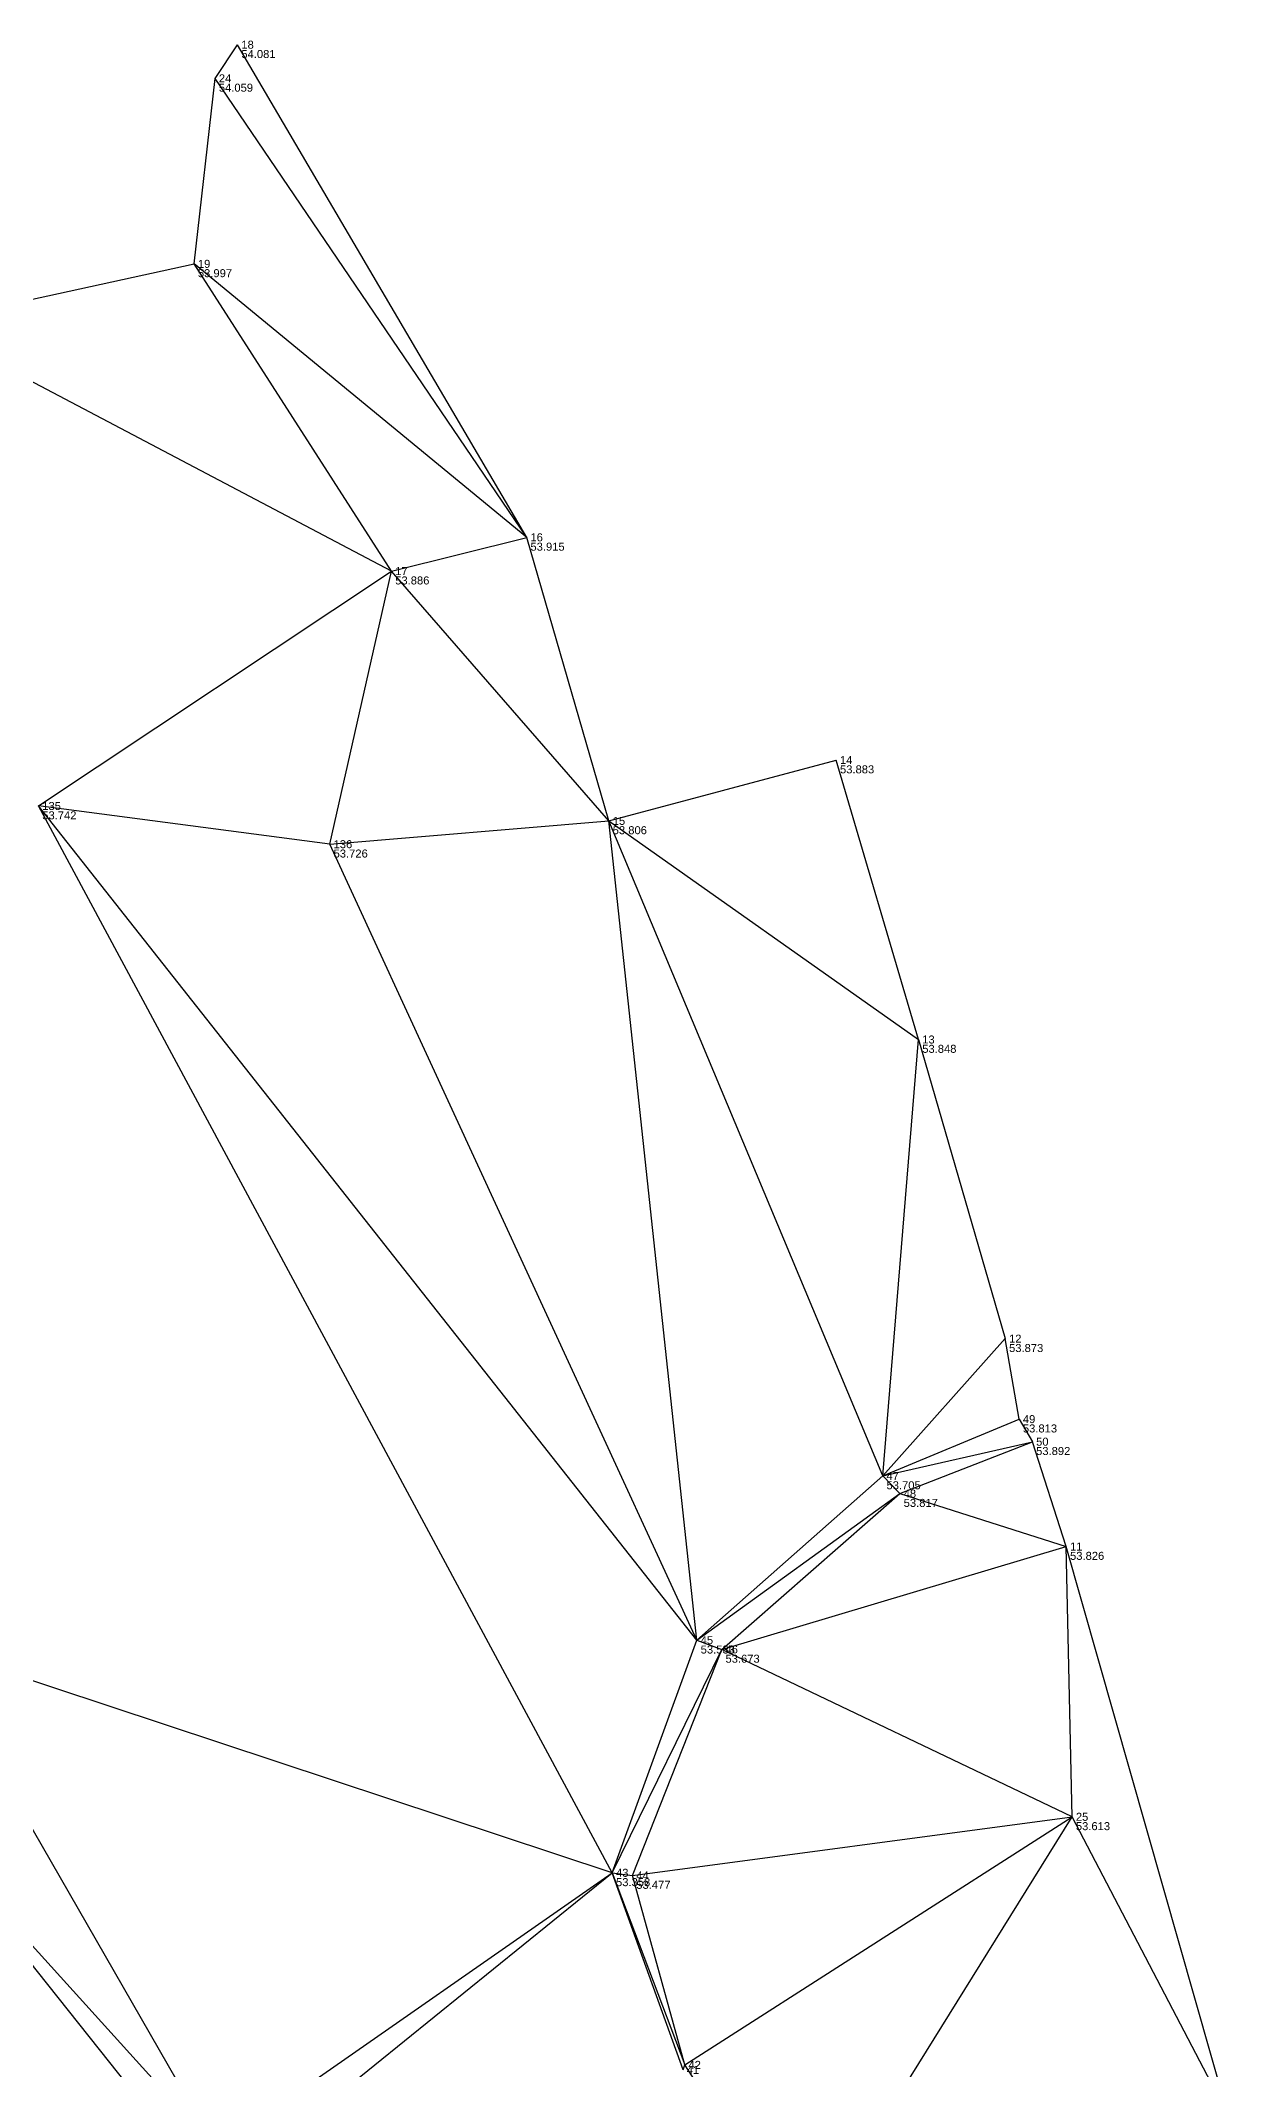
# Model space of a CAD drawing. Header units: millimetres. Extents: x 886 to 1006, y 4909 to 5107.
# Drawn here: x 950.59 to 972.85, y 5057.81 to 5095.85 of the extents above; entities that cross this region are included whole.
import ezdxf

# ---------------------------------------------------------------- set-up
doc = ezdxf.new("R2010")
doc.units = ezdxf.units.MM
for name, color, linetype in [('_Arestas', 8, 'Continuous'), ('_Cotas', 1, 'Continuous'), ('_Nomes', 7, 'Continuous')]:
    doc.layers.add(name, color=color, linetype=linetype)
doc.styles.get("Standard").update_dxf_attribs({"font": 'arial.ttf'})

msp = doc.modelspace()

# ---------------------------------------------------------------- linework, layer by layer
at = {"layer": '_Arestas'}
for p, q in [((953.859, 5095.138), (954.281, 5095.769)), ((959.698, 5086.534), (954.281, 5095.769)), ((953.466, 5091.661), (953.859, 5095.138)), ((959.698, 5086.534), (953.859, 5095.138)), ((948.35, 5090.542), (953.466, 5091.661)), ((957.163, 5085.901), (953.466, 5091.661)), ((959.698, 5086.534), (953.466, 5091.661)), ((957.163, 5085.901), (948.35, 5090.542)), ((957.163, 5085.901), (959.698, 5086.534)), ((961.24, 5081.219), (959.698, 5086.534)), ((950.549, 5081.498), (957.163, 5085.901)), ((956.009, 5080.782), (957.163, 5085.901)), ((961.24, 5081.219), (957.163, 5085.901)), ((961.24, 5081.219), (965.499, 5082.36)), ((967.04, 5077.121), (965.499, 5082.36)), ((956.009, 5080.782), (950.549, 5081.498)), ((961.302, 5061.5), (950.549, 5081.498)), ((962.888, 5065.861), (950.549, 5081.498)), ((956.009, 5080.782), (961.24, 5081.219)), ((966.37, 5068.94), (961.24, 5081.219)), ((961.24, 5081.219), (967.04, 5077.121)), ((962.888, 5065.861), (961.24, 5081.219)), ((962.888, 5065.861), (956.009, 5080.782)), ((966.37, 5068.94), (967.04, 5077.121)), ((967.04, 5077.121), (968.667, 5071.513)), ((966.37, 5068.94), (968.667, 5071.513)), ((968.926, 5070.005), (968.667, 5071.513)), ((966.37, 5068.94), (968.926, 5070.005)), ((968.926, 5070.005), (969.174, 5069.582)), ((966.37, 5068.94), (969.174, 5069.582)), ((966.692, 5068.609), (969.174, 5069.582)), ((969.809, 5067.617), (969.174, 5069.582)), ((962.888, 5065.861), (966.37, 5068.94)), ((966.37, 5068.94), (966.692, 5068.609)), ((962.888, 5065.861), (966.692, 5068.609)), ((963.353, 5065.689), (966.692, 5068.609)), ((966.692, 5068.609), (969.809, 5067.617)), ((963.353, 5065.689), (969.809, 5067.617)), ((969.919, 5062.55), (969.809, 5067.617)), ((972.847, 5056.952), (969.809, 5067.617)), ((961.302, 5061.5), (962.888, 5065.861)), ((962.888, 5065.861), (963.353, 5065.689)), ((961.302, 5061.5), (948.456, 5065.759)), ((953.881, 5056.329), (948.456, 5065.759)), ((961.302, 5061.5), (963.353, 5065.689)), ((961.682, 5061.45), (963.353, 5065.689)), ((969.919, 5062.55), (963.353, 5065.689)), ((953.311, 5056.154), (948.056, 5062.757)), ((953.881, 5056.329), (948.056, 5062.757)), ((961.682, 5061.45), (969.919, 5062.55)), ((962.659, 5057.9), (969.919, 5062.55)), ((964.898, 5054.478), (969.919, 5062.55)), ((972.847, 5056.952), (969.919, 5062.55)), ((953.881, 5056.329), (961.302, 5061.5)), ((954.511, 5056.008), (961.302, 5061.5)), ((961.302, 5061.5), (961.682, 5061.45)), ((962.627, 5057.805), (961.302, 5061.5)), ((961.302, 5061.5), (962.659, 5057.9)), ((962.659, 5057.9), (961.682, 5061.45)), ((962.627, 5057.805), (962.659, 5057.9)), ((964.898, 5054.478), (962.659, 5057.9))]:
    msp.add_line(p, q, dxfattribs=at)

# ---------------------------------------------------------------- texts
at = {"layer": '_Cotas'}
for s, p in [('54.081', (954.351, 5095.519)), ('54.059', (953.929, 5094.888)), ('53.997', (953.536, 5091.411)), ('53.915', (959.768, 5086.284)), ('53.886', (957.234, 5085.651)), ('53.883', (965.569, 5082.11)), ('53.742', (950.62, 5081.248)), ('53.806', (961.31, 5080.969)), ('53.726', (956.079, 5080.532)), ('53.848', (967.11, 5076.871)), ('53.873', (968.737, 5071.263)), ('53.813', (968.996, 5069.755)), ('53.892', (969.244, 5069.332)), ('53.705', (966.44, 5068.69)), ('53.817', (966.762, 5068.359)), ('53.826', (969.88, 5067.367)), ('53.533', (962.958, 5065.611)), ('53.673', (963.423, 5065.439)), ('53.613', (969.989, 5062.3)), ('53.358', (961.372, 5061.25)), ('53.477', (961.752, 5061.2))]:
    msp.add_text(s, height=0.15, dxfattribs=at).set_placement(p)
at = {"layer": '_Nomes'}
for s, p in [('18', (954.351, 5095.694)), ('24', (953.929, 5095.063)), ('19', (953.536, 5091.586)), ('16', (959.768, 5086.459)), ('17', (957.234, 5085.826)), ('14', (965.569, 5082.285)), ('135', (950.62, 5081.423)), ('15', (961.31, 5081.144)), ('136', (956.079, 5080.707)), ('13', (967.11, 5077.046)), ('12', (968.737, 5071.438)), ('49', (968.996, 5069.93)), ('50', (969.244, 5069.507)), ('47', (966.44, 5068.865)), ('48', (966.762, 5068.534)), ('11', (969.88, 5067.542)), ('45', (962.958, 5065.786)), ('46', (963.423, 5065.614)), ('25', (969.989, 5062.475)), ('43', (961.372, 5061.425)), ('44', (961.752, 5061.375)), ('41', (962.697, 5057.73)), ('42', (962.729, 5057.825))]:
    msp.add_text(s, height=0.15, dxfattribs=at).set_placement(p)

doc.saveas('drawing.dxf')
